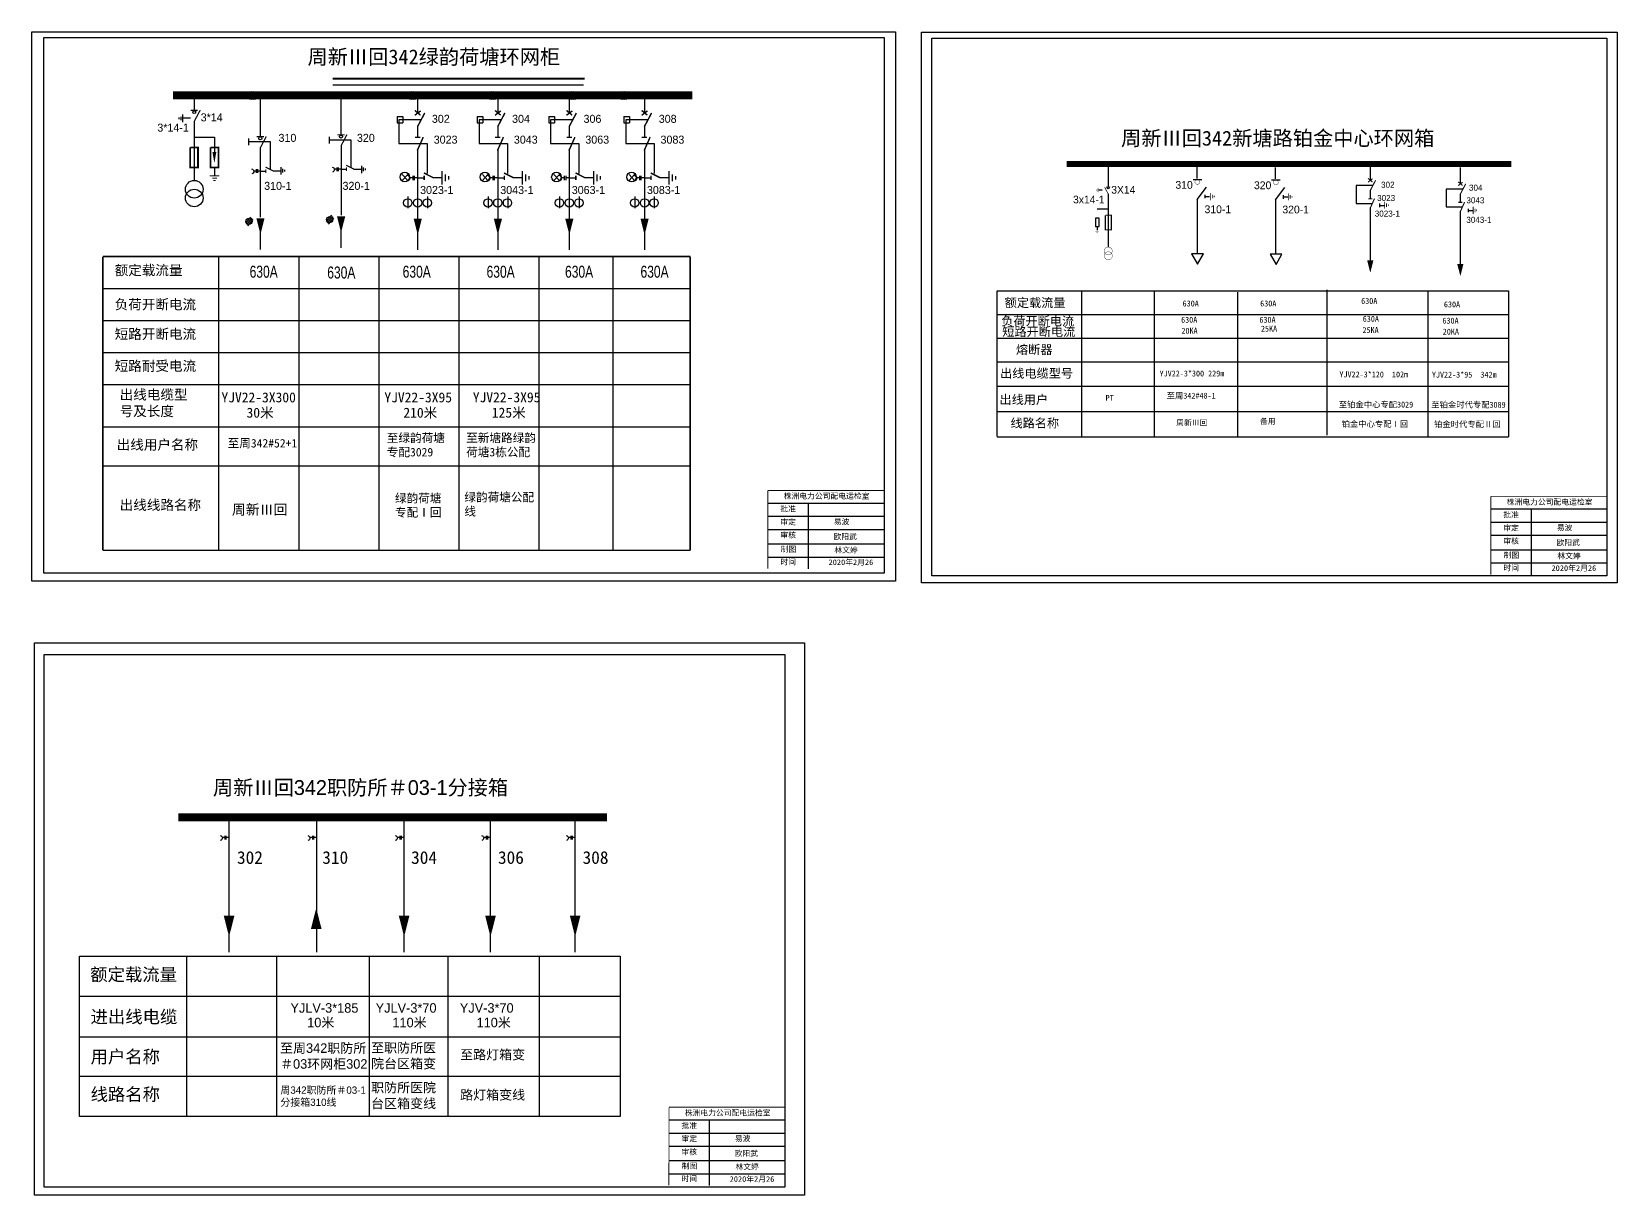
# Model space of a CAD drawing. Extents: x 21 to 683, y -296 to -23.
# Drawn here: x 371.5 to 683.2, y -273.1 to -44.4 of the extents above; entities that cross this region are included whole.
import ezdxf

# ---------------------------------------------------------------- set-up
doc = ezdxf.new("R2010")
doc.units = 0
doc.header["$LTSCALE"] = 0.774411
doc.linetypes.add('ACAD_ISO02W100', pattern=[15, 12, -3])
doc.layers.get('0').update_dxf_attribs({"linetype": 'CONTINUOUS'})
doc.layers.add('1', color=7, linetype='CONTINUOUS')
doc.layers.add('2', color=7, linetype='CONTINUOUS')
doc.styles.add('hztxt_txtstyle_0.00_0_0', font='')
doc.styles.add('hztxt_txtstyle_1.17_0_0', font='', dxfattribs={"height": 1.167874})
doc.styles.add('hztxt_txtstyle_1.19_0_0', font='', dxfattribs={"height": 1.191329, "bigfont": 'hztxt.shx'})
doc.styles.add('hztxt_txtstyle_1.51_0_0', font='', dxfattribs={"height": 1.514045, "bigfont": 'hztxt.shx'})
doc.styles.add('hztxt_txtstyle_1.53_0_0', font='', dxfattribs={"height": 1.528295, "bigfont": 'hztxt.shx'})
doc.styles.add('hztxt_txtstyle_1.57_0_0', font='', dxfattribs={"height": 1.57248, "bigfont": 'hztxt.shx'})
doc.styles.add('hztxt_txtstyle_1.75_0_0', font='', dxfattribs={"height": 1.751811})
doc.styles.add('hztxt_txtstyle_2.00_0_0', font='', dxfattribs={"height": 2})
doc.styles.add('hztxt_txtstyle_2.36_0_0', font='', dxfattribs={"height": 2.35872, "bigfont": 'hztxt.shx'})
doc.styles.add('hztxt_txtstyle_2.50_0_0', font='', dxfattribs={"height": 2.5})
doc.styles.get('hztxt_txtstyle_0.00_0_0').set_extended_font_data('SimSun')
doc.styles.get('hztxt_txtstyle_1.17_0_0').set_extended_font_data('SimSun')
doc.styles.get('hztxt_txtstyle_1.19_0_0').set_extended_font_data('hztxt')
doc.styles.get('hztxt_txtstyle_1.51_0_0').set_extended_font_data('hztxt')
doc.styles.get('hztxt_txtstyle_1.53_0_0').set_extended_font_data('hztxt')
doc.styles.get('hztxt_txtstyle_1.57_0_0').set_extended_font_data('hztxt')
doc.styles.get('hztxt_txtstyle_1.75_0_0').set_extended_font_data('SimSun')
doc.styles.get('hztxt_txtstyle_2.00_0_0').set_extended_font_data('SimSun')
doc.styles.get('hztxt_txtstyle_2.36_0_0').set_extended_font_data('hztxt')
doc.styles.get('hztxt_txtstyle_2.50_0_0').set_extended_font_data('SimSun')

# ---------------------------------------------------------------- blocks, each defined once
blk = doc.blocks.new('JD')
for points in [[(-2, 0.2), (-2, -0.2), (2, 0.2), (2, -0.2)], [(1, -1.2), (1, -0.8), (-1, -1.2), (-1, -0.8)], [(-0.5, -1.8), (-0.5, -2.2), (0.5, -1.8), (0.5, -2.2)]]:
    blk.add_trace(points)

msp = doc.modelspace()

# ---------------------------------------------------------------- linework, layer by layer
for p, q in [((403.45, -57.68), (403.45, -59.88)), ((416.43, -57.76), (416.43, -65.04)), ((432.28, -57.4), (432.28, -64.68)), ((447.37, -56.96), (447.37, -60.43)), ((463.13, -56.96), (463.13, -60.43)), ((477.17, -56.96), (477.17, -60.43)), ((491.95, -56.96), (491.95, -60.43)), ((402.75, -61.43), (401.26, -61.43)), ((403.45, -62.07), (403.45, -73.74)), ((443.34, -61.09), (443.34, -62.35)), ((443.34, -61.09), (444.48, -61.09)), ((447.94, -61.75), (443.7, -61.75)), ((443.7, -61.75), (443.7, -66.39)), ((444.48, -61.09), (444.48, -62.35)), ((459.1, -61.09), (459.1, -62.35)), ((459.1, -61.09), (460.23, -61.09)), ((463.69, -61.75), (459.46, -61.75)), ((459.46, -61.75), (459.46, -66.39)), ((460.23, -61.09), (460.23, -62.35)), ((473.15, -61.09), (473.15, -62.35)), ((473.15, -61.09), (474.28, -61.09)), ((477.74, -61.75), (473.51, -61.75)), ((473.51, -61.75), (473.51, -66.39)), ((474.28, -61.09), (474.28, -62.35)), ((487.93, -61.09), (487.93, -62.35)), ((487.93, -61.09), (489.06, -61.09)), ((492.52, -61.75), (488.29, -61.75)), ((488.29, -61.75), (488.29, -66.39)), ((489.06, -61.09), (489.06, -62.35)), ((403.43, -65.18), (407.44, -65.18)), ((407.44, -65.18), (407.44, -68.11)), ((443.34, -62.35), (444.48, -62.35)), ((447.37, -63.01), (447.37, -65.13)), ((459.1, -62.35), (460.23, -62.35)), ((463.13, -63.01), (463.13, -65.13)), ((473.15, -62.35), (474.28, -62.35)), ((477.17, -63.01), (477.17, -65.13)), ((487.93, -62.35), (489.06, -62.35)), ((491.95, -63.01), (491.95, -65.13)), ((416.47, -67.18), (416.47, -80.88)), ((432.33, -66.83), (432.33, -80.52)), ((443.7, -66.39), (449.29, -66.39)), ((447.37, -67.47), (447.37, -81.28)), ((449.29, -66.39), (449.29, -72.33)), ((459.46, -66.39), (465.04, -66.39)), ((463.13, -67.47), (463.13, -81.28)), ((465.04, -66.39), (465.04, -72.33)), ((473.51, -66.39), (479.09, -66.39)), ((477.17, -67.47), (477.17, -81.28)), ((479.09, -66.39), (479.09, -72.33)), ((488.29, -66.39), (493.87, -66.39)), ((491.95, -67.47), (491.95, -81.28)), ((493.87, -66.39), (493.87, -72.33)), ((407.44, -71.19), (407.44, -72.7)), ((432.33, -71.47), (433.41, -71.47)), ((434.84, -71.44), (436.32, -71.44)), ((416.47, -71.83), (417.56, -71.83)), ((418.98, -71.8), (420.46, -71.8)), ((447.37, -73.14), (448.68, -73.14)), ((450.38, -73.1), (452.16, -73.1)), ((463.13, -73.14), (464.43, -73.14)), ((466.14, -73.1), (467.92, -73.1)), ((477.17, -73.14), (478.48, -73.14)), ((480.19, -73.1), (481.96, -73.1)), ((491.95, -73.14), (493.26, -73.14)), ((494.97, -73.1), (496.74, -73.1)), ((445.49, -76.83), (445.49, -79.13)), ((449.33, -76.83), (449.33, -79.13)), ((461.25, -76.83), (461.25, -79.13)), ((465.09, -76.83), (465.09, -79.13)), ((475.3, -76.83), (475.3, -79.13)), ((479.13, -76.83), (479.13, -79.13)), ((490.08, -76.83), (490.08, -79.13)), ((493.91, -76.83), (493.91, -79.13)), ((414.57, -80.85), (413.53, -82.09)), ((430.43, -80.49), (429.38, -81.74)), ((430.66, -80.73), (429.62, -81.98)), ((430.86, -80.99), (429.82, -82.24)), ((414.81, -81.09), (413.76, -82.34)), ((415.01, -81.35), (413.97, -82.6)), ((416.47, -81.67), (416.47, -87.25)), ((432.32, -81.31), (432.32, -86.89)), ((447.38, -83.13), (447.38, -87.33)), ((463.14, -83.13), (463.14, -87.33)), ((477.18, -83.13), (477.18, -87.33)), ((491.96, -83.13), (491.96, -87.33)), ((408.28, -88.62), (408.28, -146.38)), ((408.28, -88.62), (408.28, -146.38)), ((424.01, -88.62), (424.01, -146.38)), ((439.73, -88.62), (439.73, -146.38)), ((455.46, -88.62), (455.46, -107.5)), ((471.18, -88.62), (471.18, -146.38)), ((485.77, -88.62), (485.77, -146.38)), ((455.46, -107.5), (455.46, -146.38))]:
    msp.add_line(p, q)
at = {"linetype": 'Continuous'}
for p, q in [((400.53, -61.62), (400.53, -61.3)), ((400.88, -61.82), (400.88, -61.13)), ((401.22, -62.2), (401.22, -60.71)), ((420.5, -71.03), (420.5, -72.52)), ((420.85, -71.41), (420.85, -72.1)), ((421.2, -71.61), (421.2, -71.93)), ((436.36, -70.76), (436.36, -72.25)), ((436.7, -71.14), (436.7, -71.83)), ((437.05, -71.34), (437.05, -71.66)), ((445.44, -72.49), (444.36, -73.66)), ((444.36, -72.49), (445.44, -73.66)), ((461.2, -72.49), (460.12, -73.66)), ((460.12, -72.49), (461.2, -73.66)), ((475.25, -72.49), (474.16, -73.66)), ((474.16, -72.49), (475.25, -73.66)), ((490.03, -72.49), (488.94, -73.66)), ((488.94, -72.49), (490.03, -73.66)), ((385.52, -94.91), (500.96, -94.91)), ((385.52, -101.2), (500.96, -101.2)), ((385.52, -107.49), (500.96, -107.49)), ((385.52, -113.78), (500.96, -113.78)), ((385.52, -122.08), (500.96, -122.08)), ((385.52, -129.74), (500.96, -129.74))]:
    msp.add_line(p, q, dxfattribs=at)
at = {"color": 0}
for p, q in [((583.12, -70.89), (583.12, -75.01)), ((600.57, -73.3), (600.57, -71.03)), ((616, -73.38), (616, -71.11)), ((634.6, -71.03), (634.6, -73.67)), ((652.32, -71.09), (652.31, -74.36)), ((599.79, -73.49), (601.49, -73.49)), ((615.23, -73.57), (616.92, -73.57)), ((631.82, -74.66), (631.82, -78.17)), ((635.03, -74.66), (631.82, -74.66)), ((581.94, -75.6), (581.18, -75.6)), ((583.12, -76.32), (583.12, -86.75)), ((600.59, -77.41), (600.59, -88.15)), ((602.09, -76.47), (602.09, -77.17)), ((602.1, -76.82), (603, -76.82)), ((616.02, -77.49), (616.02, -88.23)), ((617.52, -76.55), (617.52, -77.25)), ((617.54, -76.9), (618.43, -76.9)), ((634.6, -75.62), (634.6, -77.22)), ((649.53, -75.35), (649.53, -78.87)), ((652.74, -75.35), (649.53, -75.35)), ((652.31, -76.31), (652.31, -77.91)), ((580.96, -79.24), (583.12, -79.24)), ((631.82, -78.17), (635.04, -78.17)), ((634.6, -78.99), (634.6, -89.46)), ((636.45, -78.21), (636.45, -78.91)), ((636.46, -78.56), (637.36, -78.56)), ((649.53, -78.87), (652.74, -78.87)), ((652.31, -79.68), (652.31, -90.15)), ((653.84, -79.22), (653.84, -79.92)), ((653.86, -79.57), (654.75, -79.57)), ((580.96, -82.7), (580.96, -83.46)), ((561.21, -95.34), (561.21, -124.01)), ((577.89, -95.34), (577.89, -124.03)), ((592.12, -95.34), (592.12, -124.03)), ((608.53, -95.6), (608.53, -124.03)), ((626.08, -95.16), (626.08, -123.73)), ((645.96, -95.44), (645.96, -124.03)), ((661.78, -95.33), (661.78, -124.03))]:
    msp.add_line(p, q, dxfattribs=at)
at = {"color": 0, "linetype": 'Continuous'}
for p, q in [((561.28, -95.33), (661.78, -95.33)), ((561.21, -100.01), (661.78, -100.01)), ((561.21, -104.68), (661.78, -104.68)), ((561.21, -109.35), (661.78, -109.35)), ((561.21, -114.08), (661.78, -114.08)), ((561.21, -119.06), (661.78, -119.06)), ((561.28, -124.03), (661.78, -124.03)), ((658.34, -138.23), (681.09, -138.23)), ((666.23, -138.23), (666.23, -151.17)), ((658.34, -140.83), (681.09, -140.83)), ((658.34, -143.42), (681.09, -143.42)), ((658.34, -146.25), (681.09, -146.25)), ((658.34, -148.84), (681.09, -148.84)), ((401.97, -226.17), (401.97, -257.7)), ((419.64, -226.17), (419.64, -257.7)), ((437.87, -226.17), (437.87, -257.7)), ((453.33, -226.17), (453.33, -257.7)), ((471.25, -226.22), (471.25, -257.53)), ((380.94, -234.02), (487.15, -234.02)), ((380.94, -242.01), (487.15, -242.01)), ((380.94, -249.71), (487.15, -249.71)), ((496.8, -258.31), (519.55, -258.31)), ((504.69, -258.31), (504.69, -271.24)), ((496.8, -260.9), (519.55, -260.9)), ((496.8, -263.49), (519.55, -263.49)), ((496.8, -266.32), (519.55, -266.32)), ((496.8, -268.91), (519.55, -268.91))]:
    msp.add_line(p, q, dxfattribs=at)
at = {"color": 7, "linetype": 'Continuous'}
for p, q in [((516.24, -137.07), (538.99, -137.07)), ((524.14, -137.07), (524.14, -150)), ((516.24, -139.67), (538.99, -139.67)), ((516.24, -142.26), (538.99, -142.26)), ((516.24, -145.08), (538.99, -145.08)), ((516.24, -147.68), (538.99, -147.68))]:
    msp.add_line(p, q, dxfattribs=at)
at = {"color": 0, "linetype": 'Continuous'}
for points in [[(371.54, -44.43), (541.31, -44.43), (541.31, -152.42), (371.54, -152.42)], [(373.92, -45.58), (539.07, -45.58), (539.07, -150.86), (373.92, -150.86)], [(546.4, -44.53), (683.17, -44.53), (683.17, -152.73), (546.4, -152.73)], [(548.45, -45.67), (681.12, -45.67), (681.12, -151.37), (548.45, -151.37)], [(372.11, -164.53), (523.44, -164.53), (523.44, -273.14), (372.11, -273.14)], [(374.01, -166.82), (519.55, -166.82), (519.55, -271.57), (374.01, -271.57)], [(380.93, -226.14), (487.19, -226.14), (487.19, -257.65), (380.93, -257.65)]]:
    msp.add_lwpolyline(points, close=True, dxfattribs=at)
for points, const_width in [([(430.72, -53.64), (480.25, -53.64)], 0.393), ([(399.31, -56.96), (501.35, -56.96)], 1.57), ([(402.78, -59.9), (404.17, -59.9)], 0.236), ([(403.48, -62.07), (404.66, -59.84)], 0.236), ([(446.83, -60.86), (447.98, -59.99)], 0.283), ([(446.84, -59.91), (447.95, -60.84)], 0.283), ([(447.37, -63.08), (448.79, -60.4)], 0.283), ([(462.59, -60.86), (463.74, -59.99)], 0.283), ([(462.6, -59.91), (463.71, -60.84)], 0.283), ([(463.13, -63.08), (464.54, -60.4)], 0.283), ([(476.64, -60.86), (477.79, -59.99)], 0.283), ([(476.65, -59.91), (477.76, -60.84)], 0.283), ([(477.17, -63.08), (478.59, -60.4)], 0.283), ([(491.42, -60.86), (492.57, -59.99)], 0.283), ([(491.43, -59.91), (492.54, -60.84)], 0.283), ([(491.95, -63.08), (493.37, -60.4)], 0.283), ([(415.78, -65.07), (417.17, -65.07)], 0.236), ([(416.47, -67.25), (417.65, -65.01)], 0.236), ([(431.63, -64.71), (433.02, -64.71)], 0.236), ([(432.33, -66.89), (433.5, -64.65)], 0.236), ([(446.86, -65.2), (447.91, -65.2)], 0.283), ([(447.31, -67.81), (448.5, -65.14)], 0.283), ([(462.62, -65.2), (463.67, -65.2)], 0.283), ([(463.07, -67.81), (464.26, -65.14)], 0.283), ([(476.67, -65.2), (477.72, -65.2)], 0.283), ([(477.12, -67.81), (478.31, -65.14)], 0.283), ([(491.45, -65.2), (492.5, -65.2)], 0.283), ([(491.9, -67.81), (493.09, -65.14)], 0.283), ([(402.65, -67.18), (402.65, -71.09), (404.22, -71.09), (404.22, -67.18), (402.7, -67.18)], 0.33), ([(406.66, -67.18), (406.66, -71.09), (408.23, -71.09), (408.23, -67.18), (406.71, -67.18)], 0.33), ([(417.5, -71.04), (419.07, -71.83)], 0.236), ([(417.56, -71.46), (417.56, -72.19)], 0.236), ([(433.35, -70.68), (434.93, -71.47)], 0.236), ([(433.41, -71.11), (433.41, -71.83)], 0.236), ([(448.6, -72.19), (450.49, -73.14)], 0.283), ([(448.68, -72.7), (448.68, -73.57)], 0.283), ([(464.36, -72.19), (466.25, -73.14)], 0.283), ([(464.43, -72.7), (464.43, -73.57)], 0.283), ([(478.41, -72.19), (480.3, -73.14)], 0.283), ([(478.48, -72.7), (478.48, -73.57)], 0.283), ([(493.19, -72.19), (495.08, -73.14)], 0.283), ([(493.26, -72.7), (493.26, -73.57)], 0.283)]:
    msp.add_lwpolyline(points, dxfattribs=dict(const_width=const_width))
for points in [[(430.72, -54.85), (480.01, -54.85)], [(414.15, -65.43), (414.15, -66.74)], [(430, -65.07), (430, -66.38)], [(415.68, -71.48), (415.68, -72.2)], [(415.9, -71.48), (415.9, -72.2)], [(431.53, -71.46), (431.04, -71.46)], [(431.53, -71.13), (431.53, -71.84)], [(431.75, -71.13), (431.75, -71.84)], [(432.32, -71.46), (431.75, -71.46)], [(415.68, -71.82), (415.18, -71.82)], [(416.47, -71.82), (415.9, -71.82)], [(446.42, -73.12), (445.82, -73.12)], [(446.42, -72.73), (446.42, -73.59)], [(446.68, -72.73), (446.68, -73.59)], [(447.37, -73.12), (446.68, -73.12)], [(462.18, -73.12), (461.58, -73.12)], [(462.18, -72.73), (462.18, -73.59)], [(462.44, -72.73), (462.44, -73.59)], [(463.12, -73.12), (462.44, -73.12)], [(476.22, -73.12), (475.63, -73.12)], [(476.22, -72.73), (476.22, -73.59)], [(476.49, -72.73), (476.49, -73.59)], [(477.17, -73.12), (476.49, -73.12)], [(491, -73.12), (490.41, -73.12)], [(491, -72.73), (491, -73.59)], [(491.27, -72.73), (491.27, -73.59)], [(491.95, -73.12), (491.27, -73.12)]]:
    msp.add_lwpolyline(points)
for points, format in [([(407.44, -68.06, 0.771, 0, 0), (407.44, -70.26, 0, 0, 0)], "xyseb"), ([(414.76, -71.41, -0.877934), (414.78, -72.37)], "xyb"), ([(430.61, -71.05, -0.877934), (430.63, -72.01)], "xyb"), ([(445.31, -72.64, -0.877934), (445.34, -73.78)], "xyb"), ([(461.07, -72.64, -0.877934), (461.09, -73.78)], "xyb"), ([(475.12, -72.64, -0.877934), (475.14, -73.78)], "xyb"), ([(489.9, -72.64, -0.877934), (489.92, -73.78)], "xyb"), ([(416.5, -81.08, 1.61, 0, 0), (416.5, -84.28, 0, 0, 0)], "xyseb"), ([(432.35, -80.72, 1.61, 0, 0), (432.35, -83.92, 0, 0, 0)], "xyseb"), ([(447.41, -81.17, 1.61, 0, 0), (447.41, -84.37, 0, 0, 0)], "xyseb"), ([(463.16, -81.17, 1.61, 0, 0), (463.16, -84.37, 0, 0, 0)], "xyseb"), ([(477.21, -81.17, 1.61, 0, 0), (477.21, -84.37, 0, 0, 0)], "xyseb"), ([(491.99, -81.17, 1.61, 0, 0), (491.99, -84.37, 0, 0, 0)], "xyseb")]:
    msp.add_lwpolyline(points, format=format)
at = {"linetype": 'ACAD_ISO02W100'}
for points in [[(418.46, -71.46), (418.46, -66.08), (414.15, -66.08)], [(434.32, -71.1), (434.32, -65.72), (430, -65.72)]]:
    msp.add_lwpolyline(points, dxfattribs=at)
at = {"color": 0}
for points, const_width in [([(574.97, -70.45), (662.33, -70.45)], 1.17), ([(599.79, -73.49), (601.49, -73.49)], 0.144), ([(615.23, -73.57), (616.92, -73.57)], 0.144), ([(634.2, -73.27), (635.04, -73.97)], 0.214), ([(634.19, -73.99), (635.06, -73.33)], 0.214), ([(634.6, -75.67), (635.67, -73.64)], 0.214), ([(651.9, -74.68), (652.77, -74.02)], 0.214), ([(651.91, -73.96), (652.75, -74.66)], 0.214), ([(652.31, -76.36), (653.38, -74.33)], 0.214), ([(580.73, -75.43), (580.73, -75.74)], 0.0619), ([(580.96, -75.24), (580.96, -75.91)], 0.0619), ([(581.18, -75.14), (581.18, -76.01)], 0.0619), ([(581.94, -75.44), (581.94, -75.75)], 0.0619), ([(583.12, -76.32), (582.41, -74.98)], 0.142), ([(583.55, -74.96), (582.71, -74.95)], 0.142), ([(634.22, -77.28), (635.01, -77.28)], 0.214), ([(634.56, -79.25), (635.46, -77.23)], 0.214), ([(651.92, -77.97), (652.72, -77.97)], 0.214), ([(652.26, -79.95), (653.16, -77.92)], 0.214), ([(582.57, -80.49), (582.57, -83.37), (583.72, -83.37), (583.72, -80.49), (582.6, -80.49)], 0.243), ([(580.51, -83.47), (581.38, -83.47)], 0.0619), ([(580.61, -83.69), (581.27, -83.69)], 0.0619), ([(580.8, -83.96), (581.1, -83.96)], 0.0619)]:
    msp.add_lwpolyline(points, dxfattribs=dict(at, const_width=const_width))
for points, const_width in [([(600.16, -73.96, 1), (601.1, -73.96, 1)], 0.072), ([(615.6, -74.04, 1), (616.54, -74.04, 1)], 0.072), ([(583.9, -87.53, -1), (582.33, -87.53, -1)], 0.0663), ([(583.92, -88.47, -1), (582.35, -88.47, -1)], 0.0663)]:
    msp.add_lwpolyline(points, format="xyb", close=True, dxfattribs=dict(at, const_width=const_width))
for points in [[(580.96, -79.24, 0, 0, 0), (580.96, -81.51, 0.206, 0, 0), (580.96, -82.25, 0, 0, 0)], [(634.63, -89.37, 1.22, 0, 0), (634.63, -91.8, 0, 0, 0)], [(652.33, -90.07, 1.22, 0, 0), (652.33, -92.49, 0, 0, 0)]]:
    msp.add_lwpolyline(points, format="xyseb", dxfattribs=at)
msp.add_lwpolyline([(581.37, -81.1), (580.61, -81.1), (580.61, -82.7), (581.37, -82.7), (581.37, -81.12)], dxfattribs=at)
at = {"linetype": 'Continuous', "const_width": 0.302}
for points in [[(408.28, -88.62), (385.52, -88.62)], [(385.52, -88.62), (385.52, -146.38)], [(500.96, -88.62), (408.28, -88.62)], [(500.96, -146.38), (500.96, -88.62)], [(385.52, -146.38), (500.96, -146.38)]]:
    msp.add_lwpolyline(points, dxfattribs=at)
at = {"color": 0}
for points in [[(600.66, -90.09), (601.84, -88.06), (599.49, -88.06)], [(616.1, -90.17), (617.27, -88.14), (614.93, -88.14)]]:
    msp.add_lwpolyline(points, close=True, dxfattribs=at)
at = {"color": 7, "linetype": 'Continuous', "const_width": 0.182}
for points in [[(516.24, -134.59), (516.23, -149.96)], [(516.24, -134.59), (538.99, -134.59)]]:
    msp.add_lwpolyline(points, dxfattribs=at)
at = {"color": 0, "linetype": 'Continuous', "const_width": 0.182}
for points in [[(658.34, -135.76), (658.32, -151.13)], [(658.34, -135.76), (681.09, -135.76)], [(496.8, -255.83), (496.78, -271.2)], [(496.8, -255.83), (519.55, -255.83)]]:
    msp.add_lwpolyline(points, dxfattribs=at)
for centre, radius in [((414.73, -56.98), 0.783), ((415.22, -56.98), 0.783), ((446.18, -56.98), 0.783), ((446.67, -56.98), 0.783), ((461.9, -56.98), 0.783), ((462.39, -56.98), 0.783), ((477.63, -56.98), 0.783), ((478.11, -56.98), 0.783), ((487.63, -56.98), 0.783), ((488.12, -56.98), 0.783), ((403.48, -60.23), 0.302), ((416.47, -65.4), 0.302), ((432.33, -65.04), 0.302), ((403.48, -75.4), 1.73), ((403.48, -77.12), 1.73), ((445.45, -78.08), 0.817), ((447.39, -78.08), 0.817), ((449.29, -78.08), 0.817), ((461.21, -78.08), 0.817), ((463.15, -78.08), 0.817), ((465.05, -78.08), 0.817), ((475.26, -78.08), 0.817), ((477.2, -78.08), 0.817), ((479.09, -78.08), 0.817), ((490.04, -78.08), 0.817), ((491.98, -78.08), 0.817), ((493.87, -78.08), 0.817), ((430.1, -81.36), 0.596), ((414.24, -81.72), 0.596)]:
    msp.add_circle(centre, radius)
at = {"linetype": 'Continuous'}
for centre in [(444.86, -72.99), (460.62, -72.99), (474.66, -72.99), (489.44, -72.99)]:
    msp.add_circle(centre, 0.933, dxfattribs=at)
at = {"color": 0}
msp.add_circle((583.12, -75.11), 0.185, dxfattribs=at)
at = {"layer": '1', "color": 0}
for p, q in [((410.29, -199.38), (410.29, -219.13)), ((427.5, -199.38), (427.5, -219.13)), ((444.68, -199.38), (444.68, -219.13)), ((461.66, -199.38), (461.66, -219.13)), ((478.3, -199.38), (478.3, -219.13)), ((410.29, -220.66), (410.29, -225.36)), ((427.51, -220.66), (427.51, -225.36)), ((444.69, -220.66), (444.69, -225.36)), ((461.67, -220.66), (461.67, -225.36)), ((478.3, -220.66), (478.3, -225.36))]:
    msp.add_line(p, q, dxfattribs=at)
at = {"layer": '1'}
for points in [[(445.31, -72.62, -0.877934), (445.33, -73.77)], [(461.07, -72.62, -0.877934), (461.09, -73.77)], [(475.12, -72.62, -0.877934), (475.14, -73.77)], [(489.9, -72.62, -0.877934), (489.92, -73.77)]]:
    msp.add_lwpolyline(points, format="xyb", dxfattribs=at)
at = {"layer": '1', "color": 0, "const_width": 1.56}
msp.add_lwpolyline([(400.37, -198.86), (484.63, -198.86)], dxfattribs=at)
at = {"layer": '1', "color": 0}
for points, format in [([(408.59, -202.44, -0.877934), (408.6, -203.39)], "xyb"), ([(425.8, -202.44, -0.877934), (425.82, -203.39)], "xyb"), ([(442.98, -202.44, -0.877934), (443, -203.39)], "xyb"), ([(459.97, -202.44, -0.877934), (459.98, -203.39)], "xyb"), ([(476.6, -202.44, -0.877934), (476.62, -203.39)], "xyb"), ([(410.33, -218.2, 2.08, 0, 0), (410.33, -222.33, 0, 0, 0)], "xyseb"), ([(427.46, -220.78, 2.08, 0, 0), (427.46, -216.66, 0, 0, 0)], "xyseb"), ([(444.73, -218.2, 2.08, 0, 0), (444.73, -222.33, 0, 0, 0)], "xyseb"), ([(461.71, -218.2, 2.08, 0, 0), (461.71, -222.33, 0, 0, 0)], "xyseb"), ([(478.34, -218.2, 2.08, 0, 0), (478.34, -222.33, 0, 0, 0)], "xyseb")]:
    msp.add_lwpolyline(points, format=format, dxfattribs=at)
for points in [[(409.5, -202.51), (409.5, -203.22)], [(409.72, -202.51), (409.72, -203.22)], [(426.71, -202.51), (426.71, -203.22)], [(426.93, -202.51), (426.93, -203.22)], [(443.9, -202.51), (443.9, -203.22)], [(444.12, -202.51), (444.12, -203.22)], [(460.88, -202.51), (460.88, -203.22)], [(461.1, -202.51), (461.1, -203.22)], [(477.51, -202.51), (477.51, -203.22)], [(477.73, -202.51), (477.73, -203.22)], [(409.5, -202.84), (409.01, -202.84)], [(410.28, -202.84), (409.72, -202.84)], [(426.71, -202.84), (426.22, -202.84)], [(427.5, -202.84), (426.93, -202.84)], [(443.9, -202.84), (443.4, -202.84)], [(444.68, -202.84), (444.12, -202.84)], [(460.88, -202.84), (460.38, -202.84)], [(461.66, -202.84), (461.1, -202.84)], [(477.51, -202.84), (477.02, -202.84)], [(478.29, -202.84), (477.73, -202.84)]]:
    msp.add_lwpolyline(points, dxfattribs=at)
at = {"layer": '2', "color": 0}
for p, q in [((600.59, -77.42), (602.41, -74.99)), ((616.02, -77.5), (617.84, -75.07))]:
    msp.add_line(p, q, dxfattribs=at)

# ---------------------------------------------------------------- block references
at = {"xscale": 0.4623091199900955, "yscale": 0.4623091202229261, "zscale": 0.4623091199999998}
msp.add_blockref('JD', (407.47, -72.77), dxfattribs=at)
at = {"xscale": 0.6604415997862816, "yscale": 0.6604415997862816, "zscale": 0.6604416, "rotation": 90}
for p in [(452.19, -73.15), (467.94, -73.15), (481.99, -73.15), (496.77, -73.15)]:
    msp.add_blockref('JD', p, dxfattribs=at)
at = {"color": 0, "xscale": 0.3507343991677772, "yscale": 0.3507343991677772, "zscale": 0.3507343992299833, "rotation": 90}
for p in [(603.24, -76.84), (618.53, -76.87), (637.46, -78.53), (654.85, -79.55)]:
    msp.add_blockref('JD', p, dxfattribs=at)

# ---------------------------------------------------------------- texts
for s, height, style, p in [('3*14', 1.572, 'hztxt_txtstyle_1.57_0_0', (404.75, -62.05)), ('302', 1.572, 'hztxt_txtstyle_1.57_0_0', (450.19, -62.34)), ('304', 1.572, 'hztxt_txtstyle_1.57_0_0', (465.95, -62.34)), ('306', 1.572, 'hztxt_txtstyle_1.57_0_0', (480, -62.34)), ('308', 1.572, 'hztxt_txtstyle_1.57_0_0', (494.78, -62.34)), ('3*14-1', 1.572, 'hztxt_txtstyle_1.57_0_0', (396.23, -64.07)), ('310', 1.572, 'hztxt_txtstyle_1.57_0_0', (420.05, -66.08)), ('320', 1.572, 'hztxt_txtstyle_1.57_0_0', (435.46, -66.08)), ('3023', 1.572, 'hztxt_txtstyle_1.57_0_0', (450.55, -66.43)), ('3043', 1.572, 'hztxt_txtstyle_1.57_0_0', (466.3, -66.43)), ('3063', 1.572, 'hztxt_txtstyle_1.57_0_0', (480.35, -66.43)), ('3083', 1.572, 'hztxt_txtstyle_1.57_0_0', (495.13, -66.43)), ('310-1', 1.572, 'hztxt_txtstyle_1.57_0_0', (417.22, -75.51)), ('320-1', 1.572, 'hztxt_txtstyle_1.57_0_0', (432.63, -75.51)), ('3023-1', 1.572, 'hztxt_txtstyle_1.57_0_0', (447.87, -76.33)), ('3043-1', 1.572, 'hztxt_txtstyle_1.57_0_0', (463.63, -76.33)), ('3063-1', 1.572, 'hztxt_txtstyle_1.57_0_0', (477.68, -76.33)), ('3083-1', 1.572, 'hztxt_txtstyle_1.57_0_0', (492.46, -76.33)), ('周新Ⅲ回', 2, 'hztxt_txtstyle_2.00_0_0', (410.89, -139.36))]:
    msp.add_text(s, height=height, dxfattribs=dict(style=style)).set_placement(p)
at = {"color": 0}
for s, height, style, p in [('3X14', 1.514, 'hztxt_txtstyle_1.51_0_0', (583.72, -76.26)), ('310', 1.528, 'hztxt_txtstyle_1.53_0_0', (596.33, -75.3)), ('320', 1.528, 'hztxt_txtstyle_1.53_0_0', (611.77, -75.38)), ('302', 1.191, 'hztxt_txtstyle_1.19_0_0', (636.74, -75.11)), ('304', 1.191, 'hztxt_txtstyle_1.19_0_0', (654.02, -75.68)), ('3x14-1', 1.514, 'hztxt_txtstyle_1.51_0_0', (576.21, -78.17)), ('3023', 1.191, 'hztxt_txtstyle_1.19_0_0', (635.97, -77.71)), ('3043', 1.191, 'hztxt_txtstyle_1.19_0_0', (653.52, -78.16)), ('310-1', 1.528, 'hztxt_txtstyle_1.53_0_0', (602.05, -80.1)), ('320-1', 1.528, 'hztxt_txtstyle_1.53_0_0', (617.35, -80.14)), ('3023-1', 1.191, 'hztxt_txtstyle_1.19_0_0', (635.5, -80.78)), ('3043-1', 1.191, 'hztxt_txtstyle_1.19_0_0', (653.5, -82)), ('额定载流量', 1.752, 'hztxt_txtstyle_1.75_0_0', (562.77, -98.56)), ('630A', 1.168, 'hztxt_txtstyle_1.17_0_0', (597.74, -98.43)), ('630A', 1.168, 'hztxt_txtstyle_1.17_0_0', (612.99, -98.43)), ('630A', 1.168, 'hztxt_txtstyle_1.17_0_0', (632.84, -97.93)), ('630A', 1.168, 'hztxt_txtstyle_1.17_0_0', (649.1, -98.61)), ('负荷开断电流', 1.752, 'hztxt_txtstyle_1.75_0_0', (562.08, -102.18)), ('短路开断电流', 1.752, 'hztxt_txtstyle_1.75_0_0', (562.3, -104.25)), ('630A', 1.168, 'hztxt_txtstyle_1.17_0_0', (597.45, -101.63)), ('20KA', 1.168, 'hztxt_txtstyle_1.17_0_0', (597.51, -103.79)), ('630A', 1.168, 'hztxt_txtstyle_1.17_0_0', (612.84, -101.63)), ('25KA', 1.168, 'hztxt_txtstyle_1.17_0_0', (613.14, -103.38)), ('25KA', 1.168, 'hztxt_txtstyle_1.17_0_0', (633.09, -103.66)), ('630A', 1.168, 'hztxt_txtstyle_1.17_0_0', (633.15, -101.45)), ('630A', 1.168, 'hztxt_txtstyle_1.17_0_0', (648.81, -101.81)), ('20KA', 1.168, 'hztxt_txtstyle_1.17_0_0', (648.87, -103.97)), ('熔断器', 1.752, 'hztxt_txtstyle_1.75_0_0', (564.99, -107.77)), ('出线电缆型号', 1.752, 'hztxt_txtstyle_1.75_0_0', (561.86, -112.45)), ('YJV22-3*300 229m', 1.1679, 'hztxt_txtstyle_1.17_0_0', (593.22, -112.19)), ('YJV22-3*120  102m', 1.1679, 'hztxt_txtstyle_1.17_0_0', (628.56, -112.38)), ('YJV22-3*95  342m', 1.1679, 'hztxt_txtstyle_1.17_0_0', (646.74, -112.42)), ('至周342#48-1', 1.168, 'hztxt_txtstyle_1.17_0_0', (594.61, -116.55)), ('出线用户', 1.752, 'hztxt_txtstyle_1.75_0_0', (561.75, -117.61)), ('至铂金中心专配3029', 1.1679, 'hztxt_txtstyle_1.17_0_0', (628.44, -118.3)), ('至铂金时代专配3089', 1.1679, 'hztxt_txtstyle_1.17_0_0', (646.61, -118.34)), ('线路名称', 1.752, 'hztxt_txtstyle_1.75_0_0', (563.91, -122.23)), ('铂金中心专配Ⅰ回', 1.168, 'hztxt_txtstyle_1.17_0_0', (628.99, -122.12)), ('铂金时代专配Ⅱ回', 1.168, 'hztxt_txtstyle_1.17_0_0', (647.17, -122.16))]:
    msp.add_text(s, height=height, dxfattribs=dict(at, style=style)).set_placement(p)
at = {"style": 'hztxt_txtstyle_2.36_0_0', "width": 0.75}
for p in [(414.37, -92.78), (429.63, -92.94), (444.45, -92.78), (460.94, -92.78), (476.36, -92.78), (491.19, -92.78)]:
    msp.add_text('630A', height=2.359, dxfattribs=at).set_placement(p)
at = {"color": 0, "linetype": 'Continuous', "style": 'hztxt_txtstyle_2.50_0_0'}
for s, p in [('302', (411.88, -208)), ('310', (428.64, -208)), ('304', (446.1, -208)), ('306', (463.17, -208)), ('308', (479.8, -208)), ('额定载流量', (383.04, -230.99)), ('进出线电缆', (383.11, -239.3)), ('用户名称', (383.11, -247.15)), ('线路名称', (383.11, -254.55))]:
    msp.add_text(s, height=2.5, dxfattribs=at).set_placement(p)
at = {"color": 7, "insert": (425.75, -47.91), "char_height": 2.9131, "width": 266.0196, "attachment_point": 1, "style": 'hztxt_txtstyle_0.00_0_0'}
msp.add_mtext('{\\fKaiTi_GB2312|b0|i0|c134|p49;周新Ⅲ回342绿韵荷塘环网柜}', dxfattribs=at)
at = {"color": 0, "attachment_point": 1, "style": 'hztxt_txtstyle_0.00_0_0'}
for s, insert, char_height, width in [('周新Ⅲ回{\\fKaiTi_GB2312|b0|i0|c134|p49;342}新塘路铂金中心环网箱', (585.64, -63.9), 2.9131, 266.0196), ('{\\f\uffbfﾬￌﾣﾤ_GB2312|b0|i0|c134|p49;额定载流量}', (387.85, -90.33), 1.9545, 80.8358), ('{\\f\uffbfﾬￌﾣﾤ_GB2312|b0|i0|c134|p49;负荷开断电流}', (387.85, -97.05), 1.9545, 80.8358), ('{\\f\uffbfﾬￌﾣﾤ_GB2312|b0|i0|c134|p49;短路开断电流}', (387.85, -102.87), 1.9545, 80.8358), ('{\\f\uffbfﾬￌﾣﾤ_GB2312|b0|i0|c134|p49;短路耐受电流}', (387.85, -109.15), 1.9545, 80.8358), ('{\\f\uffbfﾬￌﾣﾤ_GB2312|b0|i0|c134|p49;出线电缆型号及长度}', (388.83, -114.78), 1.9545, 13.5561), ('YJV22-3X300', (408.83, -115.33), 1.9545, 80.8358), ('30米', (413.76, -118.33), 1.955, 80.8358), ('YJV22-3X95', (440.85, -115.33), 1.955, 80.8358), ('210米', (444.59, -118.33), 1.955, 80.8358), ('YJV22-3X95', (458.23, -115.31), 1.955, 80.8358), ('125米', (461.97, -118.32), 1.955, 80.8358), ('{\\f\uffbfﾬￌﾣﾤ_GB2312|b0|i0|c134|p49;出线用户名称}', (388.24, -124.62), 1.9545, 19.2839), ('至绿韵荷塘专配3029', (441.32, -123.44), 1.6752, 12.1674), ('至新塘路绿韵荷塘3栋公配', (456.93, -123.43), 1.6752, 14.404), ('{\\f\uffbfﾬￌﾣﾤ_GB2312|b0|i0|c134|p49;出线线路名称}', (388.83, -136.47), 1.9545, 19.2839), ('绿韵荷塘专配Ⅰ回', (442.93, -135.29), 1.675, 10.9209), ('绿韵荷塘公配线', (456.57, -135.09), 1.675, 14.404), ('{\\f\uffbfﾬￌﾣﾤ_GB2312|b0|i0|c134|p49;周新Ⅲ回342职防所＃03-1分接箱}', (407.17, -191.54), 2.9131, 266.0196)]:
    msp.add_mtext(s, dxfattribs=dict(at, insert=insert, char_height=char_height, width=width))
at = {"color": 0, "linetype": 'Continuous', "attachment_point": 1, "style": 'hztxt_txtstyle_0.00_0_0'}
for s, insert, char_height, width in [('{\\fSimSun|b0|i0|c134|p2;PT}', (582.58, -115.85), 1.0944, 11.8047), ('周新Ⅲ回', (596.49, -120.73), 1.094, 11.8047), ('{\\fSimSun|b0|i0|c134|p2;备用}', (612.95, -120.45), 1.0944, 11.8047), ('{\\fSimSun|b0|i0|c134|p2;株洲电力公司配电运检室}', (661.44, -136.31), 1.0944, 29.9201), ('{\\fKaiTi_GB2312|b0|i0|c134|p49;批准}', (660.78, -138.8), 1.0944, 8.5588), ('\\f\uffbfﾬￌﾣﾤ_GB2312|b0|i0|c134|p49;审定', (660.78, -141.4), 1.0944, 8.5588), ('易波', (671.28, -141.34), 1.094, 8.5588), ('\\f\uffbfﾬￌﾣﾤ_GB2312|b0|i0|c134|p49;审核', (660.78, -143.98), 1.0944, 8.5588), ('欧阳武', (671.23, -144.28), 1.094, 8.5588), ('\\f\uffbfﾬￌﾣﾤ_GB2312|b0|i0|c134|p49;制图', (660.84, -146.76), 1.0944, 8.5588), ('\\f\uffbfﾬￌﾣﾤ_GB2312|b0|i0|c134|p49;时间', (660.78, -149.27), 1.0944, 8.5588), ('2020年2月26', (670.24, -149.32), 1.094, 8.5588), ('林文婷', (671.39, -146.91), 1.094, 8.5588), ('{\\f\uffbfﾬￌﾣﾤ_GB2312|b0|i0|c134|p49;YJLV-3*185}', (422.39, -235.38), 1.8715, 10.0239), ('{\\f\uffbfﾬￌﾣﾤ_GB2312|b0|i0|c134|p49;YJLV-3*70}', (439.14, -235.38), 1.8715, 10.0239), ('{\\f\uffbfﾬￌﾣﾤ_GB2312|b0|i0|c134|p49;YJV-3*70}', (455.68, -235.38), 1.8715, 10.0239), ('{\\f\uffbfﾬￌﾣﾤ_GB2312|b0|i0|c134|p49;10\\f\uffbfﾬￌﾣﾤ_GB2312|b0|i0|c134|p32;米}', (425.68, -238.24), 1.8715, 10.0239), ('{\\f\uffbfﾬￌﾣﾤ_GB2312|b0|i0|c134|p49;110\\f\uffbfﾬￌﾣﾤ_GB2312|b0|i0|c134|p32;米}', (442.43, -238.24), 1.8715, 10.0239), ('{\\f\uffbfﾬￌﾣﾤ_GB2312|b0|i0|c134|p49;110\\f\uffbfﾬￌﾣﾤ_GB2312|b0|i0|c134|p32;米}', (458.97, -238.24), 1.8715, 10.0239), ('{\\f\uffbfﾬￌﾣﾤ_GB2312|b0|i0|c134|p49;至周342职防所＃03环网柜302}', (420.35, -243.27), 1.8715, 17.5583), ('{\\f\uffbfﾬￌﾣﾤ_GB2312|b0|i0|c134|p49;至职防所医院台区箱变}', (438.25, -243.21), 1.8715, 14.7835), ('{\\f\uffbfﾬￌﾣﾤ_GB2312|b0|i0|c134|p49;至路灯箱变}', (455.75, -244.55), 1.8715, 13.0624), ('{\\f\uffbfﾬￌﾣﾤ_GB2312|b0|i0|c134|p49;周342职防所＃03-1分接箱310线}', (420.42, -251.75), 1.4322, 17.0399), ('{\\f\uffbfﾬￌﾣﾤ_GB2312|b0|i0|c134|p49;职防所医院台区箱变线}', (438.25, -251.03), 1.8715, 13.5707), ('{\\f\uffbfﾬￌﾣﾤ_GB2312|b0|i0|c134|p49;路灯箱变线}', (455.75, -252.45), 1.8715, 13.0624), ('{\\fSimSun|b0|i0|c134|p2;株洲电力公司配电运检室}', (499.9, -256.38), 1.0944, 29.9201), ('{\\fKaiTi_GB2312|b0|i0|c134|p49;批准}', (499.24, -258.88), 1.0944, 8.5588), ('\\f\uffbfﾬￌﾣﾤ_GB2312|b0|i0|c134|p49;审定', (499.24, -261.47), 1.0944, 8.5588), ('易波', (509.75, -261.42), 1.094, 8.5588), ('\\f\uffbfﾬￌﾣﾤ_GB2312|b0|i0|c134|p49;审核', (499.24, -264.05), 1.0944, 8.5588), ('欧阳武', (509.69, -264.35), 1.094, 8.5588), ('\\f\uffbfﾬￌﾣﾤ_GB2312|b0|i0|c134|p49;制图', (499.3, -266.83), 1.0944, 8.5588), ('林文婷', (509.85, -266.99), 1.094, 8.5588), ('\\f\uffbfﾬￌﾣﾤ_GB2312|b0|i0|c134|p49;时间', (499.24, -269.34), 1.0944, 8.5588), ('2020年2月26', (508.71, -269.4), 1.094, 8.5588)]:
    msp.add_mtext(s, dxfattribs=dict(at, insert=insert, char_height=char_height, width=width))
at = {"insert": (410.04, -124.48), "char_height": 1.675, "width": 15.7205, "attachment_point": 1, "style": 'hztxt_txtstyle_0.00_0_0'}
msp.add_mtext('至周342#52+1', dxfattribs=at)
at = {"color": 7, "linetype": 'Continuous', "attachment_point": 1, "style": 'hztxt_txtstyle_0.00_0_0'}
for s, insert, char_height, width in [('{\\fSimSun|b0|i0|c134|p2;株洲电力公司配电运检室}', (519.34, -135.14), 1.0944, 29.9201), ('{\\fKaiTi_GB2312|b0|i0|c134|p49;批准}', (518.68, -137.64), 1.0944, 8.5588), ('\\f\uffbfﾬￌﾣﾤ_GB2312|b0|i0|c134|p49;审定', (518.68, -140.23), 1.0944, 8.5588), ('易波', (529.19, -140.18), 1.094, 8.5588), ('\\f\uffbfﾬￌﾣﾤ_GB2312|b0|i0|c134|p49;审核', (518.68, -142.81), 1.0944, 8.5588), ('欧阳武', (529.13, -143.12), 1.094, 8.5588), ('\\f\uffbfﾬￌﾣﾤ_GB2312|b0|i0|c134|p49;制图', (518.74, -145.59), 1.0944, 8.5588), ('林文婷', (529.29, -145.75), 1.094, 8.5588), ('\\f\uffbfﾬￌﾣﾤ_GB2312|b0|i0|c134|p49;时间', (518.68, -148.1), 1.0944, 8.5588), ('2020年2月26', (528.15, -148.16), 1.094, 8.5588)]:
    msp.add_mtext(s, dxfattribs=dict(at, insert=insert, char_height=char_height, width=width))

doc.saveas('drawing.dxf')
